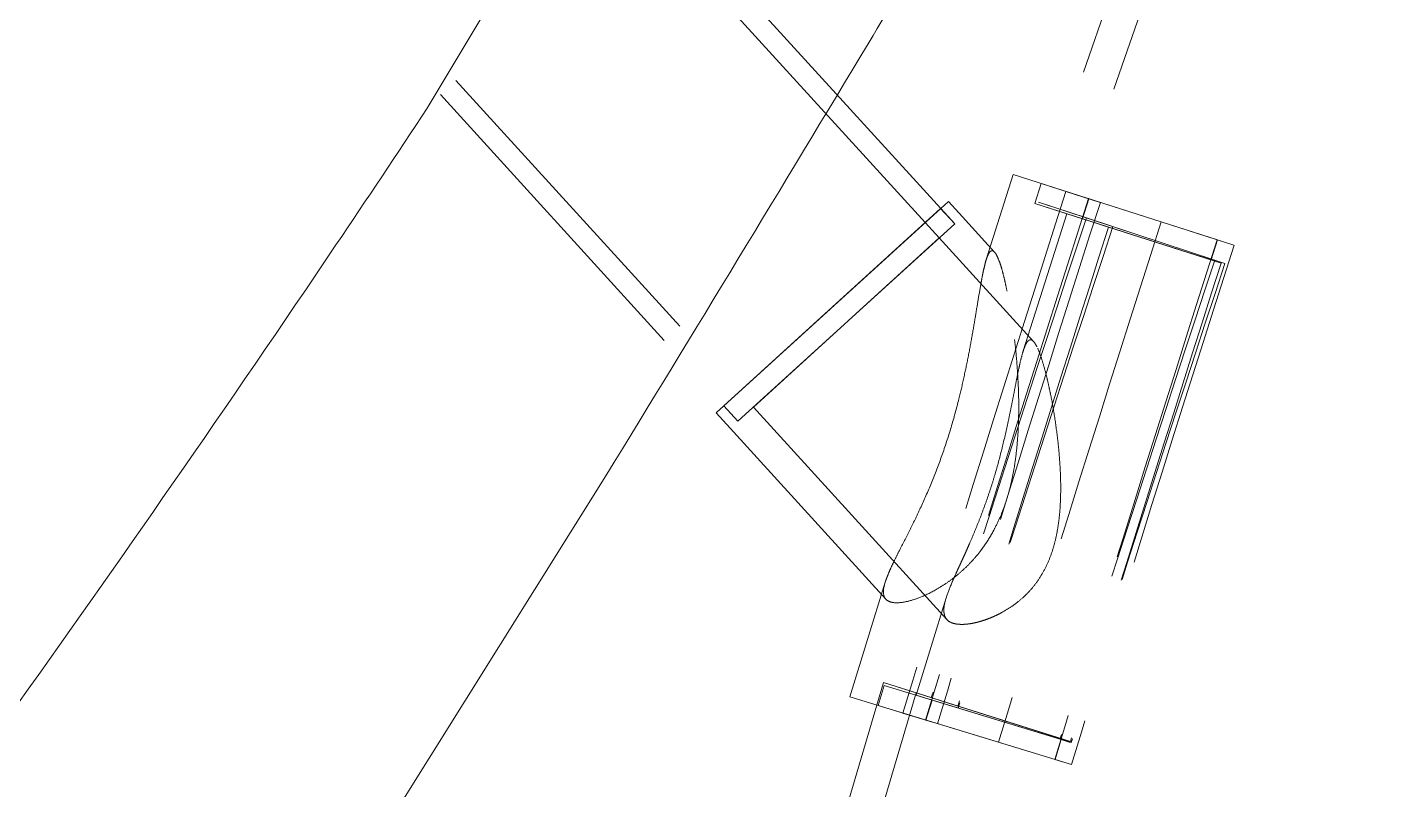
# Model space of a CAD drawing. Header units: metres. Extents: x 1753726 to 1755216, y 5920592 to 5921703.
# Drawn here: x 1755129.01 to 1755141.92, y 5921398.92 to 5921406.21 of the extents above; entities that cross this region are included whole.
import ezdxf

# ---------------------------------------------------------------- set-up
doc = ezdxf.new("R2010")
doc.units = ezdxf.units.M
doc.linetypes.add('HIDDEN2', pattern=[4.7625, 3.175, -1.5875])
for name, color, linetype, lineweight in [('A-DETL-____-MBND', 5, 'HIDDEN2', 9), ('A-FLOR-____-OTLN', 9, 'Continuous', 9), ('A-WALL-____-OTLN', 2, 'Continuous', 9)]:
    doc.layers.add(name, color=color, linetype=linetype, lineweight=lineweight)

# ---------------------------------------------------------------- blocks, each defined once
blk = doc.blocks.new('Main Tunnel - Main Tunnel-3912126-X-ARUP-GL-HERNE_BAY_ALIGNMENT')
at = {"layer": 'A-DETL-____-MBND'}
for p, q in [((704.437, 287.878), (703.98, 288.028)), ((705.662, 287.474), (703.98, 288.028)), ((704.292, 287.926), (704.69, 287.794)), ((704.292, 287.926), (705.76, 287.442)), ((704.69, 287.794), (704.437, 287.878)), ((705.662, 287.474), (705.76, 287.442)), ((702.498, 283.439), (702.956, 283.294)), ((702.498, 283.439), (704.186, 282.904)), ((703.21, 283.213), (702.81, 283.34)), ((704.284, 282.874), (702.81, 283.34)), ((702.956, 283.294), (703.21, 283.213)), ((704.284, 282.874), (704.186, 282.904))]:
    blk.add_line(p, q, dxfattribs=at)
at = {"layer": 'A-DETL-____-MBND', "flags": 128}
for points in [[(734.394, 357.478), (726.857, 343.248), (719.896, 328.729), (713.521, 313.942), (707.742, 298.913), (703.98, 288.028)], [(734.68, 357.319), (727.15, 343.101), (720.194, 328.593), (713.824, 313.819), (708.05, 298.802), (704.292, 287.926)], [(702.498, 283.439), (697.948, 267.993), (694.019, 252.378), (690.718, 236.618), (688.05, 220.738), (686.019, 204.765), (684.628, 188.723), (683.88, 172.638), (683.776, 156.537), (684.316, 140.444), (685.498, 124.385), (686.431, 115.503)], [(702.81, 283.34), (698.264, 267.907), (694.338, 252.304), (691.04, 236.557), (688.374, 220.69), (686.344, 204.73), (684.955, 188.701), (684.207, 172.63), (684.103, 156.541), (684.643, 140.461), (685.824, 124.416), (686.756, 115.541)]]:
    blk.add_lwpolyline(points, dxfattribs=at)
at = {"layer": 'A-DETL-____-MBND'}
for radius in [402.097, 401.83, 400.806, 400.704]:
    blk.add_arc((1086.316, 161.981), radius, 161.75387, 162.44028, dxfattribs=at)
blk = doc.blocks.new('Link Sewer - Link Sewer-3912439-X-ARUP-GL-HERNE_BAY_ALIGNMENT')
at = {"layer": 'A-DETL-____-MBND'}
for p, q in [((693.926, 297.983), (691.856, 296.098)), ((693.926, 297.983), (691.856, 296.098)), ((703.18, 287.819), (693.926, 297.983)), ((692.004, 296.233), (693.778, 297.848)), ((692.004, 296.233), (693.778, 297.848)), ((703.032, 287.685), (693.778, 297.848)), ((692.004, 296.233), (701.257, 286.069)), ((691.856, 296.098), (701.109, 285.934)), ((701.109, 285.934), (703.18, 287.819)), ((701.109, 285.934), (703.18, 287.819)), ((703.032, 287.685), (701.257, 286.069)), ((703.032, 287.685), (701.257, 286.069))]:
    blk.add_line(p, q, dxfattribs=at)
blk = doc.blocks.new('Main Tunnel5 - Main Tunnel-3912456-X-ARUP-GL-HERNE_BAY_ALIGNMENT')
at = {"layer": 'A-DETL-____-MBND'}
for p, q in [((703.739, 288.291), (703.481, 287.48)), ((705.15, 287.839), (703.739, 288.291)), ((704.006, 288.205), (703.945, 288.014)), ((704.006, 288.205), (704.461, 288.06)), ((704.006, 288.205), (705.689, 287.667)), ((703.119, 288.035), (700.901, 286.015)), ((703.119, 288.035), (700.901, 286.015)), ((703.254, 287.887), (703.119, 288.035)), ((704.4, 287.869), (703.945, 288.014)), ((705.628, 287.477), (703.945, 288.014)), ((704.24, 288.13), (704.569, 288.025)), ((704.4, 287.869), (704.461, 288.06)), ((704.456, 288.061), (704.569, 288.025)), ((704.456, 288.061), (704.461, 288.06)), ((700.975, 286.082), (703.045, 287.967)), ((700.975, 286.082), (703.045, 287.967)), ((703.18, 287.819), (703.045, 287.967)), ((703.56, 287.55), (703.254, 287.887)), ((704.25, 287.917), (703.834, 286.606)), ((705.723, 287.446), (704.25, 287.917)), ((703.18, 287.819), (701.109, 285.934)), ((703.18, 287.819), (701.109, 285.934)), ((705.846, 287.617), (705.15, 287.839)), ((703.032, 287.685), (701.257, 286.069)), ((703.032, 287.685), (701.257, 286.069)), ((703.933, 286.695), (703.032, 287.685)), ((705.689, 287.667), (705.628, 287.477)), ((705.686, 287.668), (705.846, 287.617)), ((705.689, 287.667), (705.686, 287.668)), ((700.975, 286.082), (701.109, 285.934)), ((700.901, 286.015), (701.035, 285.867)), ((701.257, 286.069), (703.105, 284.039)), ((701.035, 285.867), (702.522, 284.234)), ((702.516, 284.398), (702.179, 283.3)), ((703.097, 284.246), (702.812, 283.317)), ((702.506, 283.411), (702.447, 283.219)), ((702.506, 283.411), (704.195, 282.894)), ((702.506, 283.411), (702.963, 283.271)), ((702.179, 283.3), (703.596, 282.867)), ((702.812, 283.317), (704.291, 282.864)), ((702.904, 283.079), (702.963, 283.271)), ((704.137, 282.702), (702.447, 283.219)), ((702.904, 283.079), (702.447, 283.219)), ((703.013, 283.046), (702.682, 283.147)), ((703.013, 283.046), (702.899, 283.08)), ((702.904, 283.079), (702.899, 283.08)), ((703.596, 282.867), (704.294, 282.654)), ((704.195, 282.894), (704.137, 282.702)), ((704.294, 282.654), (704.134, 282.703)), ((704.134, 282.703), (704.137, 282.702))]:
    blk.add_line(p, q, dxfattribs=at)
at = {"layer": 'A-DETL-____-MBND', "flags": 128}
for points in [[(704.648, 287.789), (704.598, 287.805), (704.549, 287.821), (704.499, 287.837), (704.449, 287.853), (704.4, 287.869)], [(705.628, 287.477), (705.647, 287.471), (705.666, 287.464), (705.685, 287.458), (705.704, 287.452), (705.723, 287.446)], [(702.963, 283.271), (703.012, 283.256), (703.062, 283.24), (703.112, 283.225), (703.162, 283.21), (703.212, 283.195)], [(704.291, 282.864), (704.272, 282.87), (704.253, 282.876), (704.233, 282.882), (704.214, 282.888), (704.195, 282.894)]]:
    blk.add_lwpolyline(points, dxfattribs=at)
at = {"layer": 'A-DETL-____-MBND'}
for radius, start, end in [(402.324, 162.26903, 163.01265), (402.097, 162.26903, 163.01265), (401.978, 162.26903, 163.01265), (401.832, 162.29763, 162.98405), (401.368, 162.26903, 163.01265), (400.806, 162.26903, 163.01265), (400.638, 162.26903, 163.01265), (400.703, 162.29763, 162.98405)]:
    blk.add_arc((1087.453, 165.603), radius, start, end, dxfattribs=at)
for points, knots in [([(702.522, 284.234), (702.534, 284.221), (702.566, 284.203), (702.64, 284.197), (702.738, 284.213), (702.862, 284.254), (702.985, 284.314), (703.096, 284.383), (703.18, 284.445), (703.265, 284.517), (703.348, 284.6), (703.414, 284.679), (703.463, 284.746), (703.498, 284.799), (703.532, 284.855), (703.573, 284.931), (703.62, 285.03), (703.666, 285.154), (703.704, 285.282), (703.734, 285.41), (703.756, 285.54), (703.772, 285.67), (703.786, 285.842), (703.793, 286.054), (703.787, 286.302), (703.77, 286.542), (703.745, 286.771), (703.715, 286.986), (703.685, 287.15), (703.66, 287.267), (703.641, 287.347), (703.621, 287.418), (703.6, 287.477), (703.583, 287.515), (703.57, 287.538), (703.563, 287.546), (703.56, 287.55)], [-1, -1, -1, -1, -0.957317, -0.914634, -0.871951, -0.829268, -0.780488, -0.756098, -0.731707, -0.707317, -0.682927, -0.658537, -0.646341, -0.634146, -0.621951, -0.609756, -0.585366, -0.560976, -0.536585, -0.512195, -0.487805, -0.463415, -0.439024, -0.390244, -0.341463, -0.292683, -0.243902, -0.195122, -0.146341, -0.121951, -0.097561, -0.073171, -0.04878, -0.02439, -0.012195, 0, 0, 0, 0]), ([(703.56, 287.55), (703.556, 287.554), (703.548, 287.561), (703.536, 287.565), (703.522, 287.561), (703.508, 287.545), (703.494, 287.518), (703.485, 287.494), (703.481, 287.48)], [-1, -1, -1, -1, -0.863636, -0.727273, -0.545455, -0.363636, -0.181818, 0, 0, 0, 0]), ([(703.481, 287.48), (703.476, 287.466), (703.468, 287.435), (703.455, 287.379), (703.442, 287.316), (703.425, 287.224), (703.403, 287.095), (703.375, 286.923), (703.344, 286.74), (703.308, 286.548), (703.267, 286.35), (703.215, 286.125), (703.147, 285.875), (703.059, 285.605), (702.959, 285.344), (702.869, 285.14), (702.797, 284.988), (702.726, 284.845), (702.659, 284.716), (702.603, 284.603), (702.566, 284.526), (702.541, 284.468), (702.526, 284.427), (702.519, 284.407), (702.516, 284.398)], [-1, -1, -1, -1, -0.973214, -0.946429, -0.919643, -0.892857, -0.839286, -0.785714, -0.732143, -0.678571, -0.625, -0.571429, -0.5, -0.428571, -0.357143, -0.285714, -0.25, -0.214286, -0.142857, -0.107143, -0.071429, -0.035714, -0.017857, 0, 0, 0, 0]), ([(703.933, 286.695), (703.929, 286.699), (703.922, 286.706), (703.906, 286.714), (703.888, 286.711), (703.866, 286.688), (703.846, 286.645), (703.827, 286.587), (703.808, 286.514), (703.79, 286.431), (703.771, 286.339), (703.752, 286.24), (703.732, 286.135), (703.71, 286.026), (703.678, 285.876), (703.634, 285.681), (703.581, 285.482), (703.533, 285.324), (703.494, 285.206), (703.452, 285.09), (703.409, 284.977), (703.364, 284.867), (703.327, 284.779), (703.297, 284.711), (703.275, 284.662), (703.253, 284.614), (703.232, 284.568), (703.211, 284.523), (703.185, 284.466), (703.143, 284.372), (703.097, 284.255), (703.073, 284.154), (703.077, 284.084), (703.093, 284.052), (703.105, 284.039)], [0, 0, 0, 0, 0.015152, 0.030303, 0.060606, 0.090909, 0.121212, 0.151515, 0.181818, 0.212121, 0.242424, 0.272727, 0.30303, 0.333333, 0.363636, 0.424242, 0.484848, 0.515152, 0.545455, 0.575758, 0.606061, 0.636364, 0.666667, 0.681818, 0.69697, 0.712121, 0.727273, 0.742424, 0.757576, 0.787879, 0.848485, 0.909091, 0.954545, 1, 1, 1, 1]), ([(703.105, 284.039), (703.12, 284.023), (703.152, 284.004), (703.213, 283.994), (703.257, 283.993), (703.296, 283.996), (703.327, 284), (703.36, 284.006), (703.395, 284.014), (703.431, 284.024), (703.469, 284.036), (703.507, 284.05), (703.547, 284.067), (703.588, 284.085), (703.643, 284.114), (703.713, 284.156), (703.797, 284.218), (703.879, 284.293), (703.954, 284.381), (704.019, 284.48), (704.073, 284.588), (704.116, 284.703), (704.147, 284.821), (704.169, 284.94), (704.183, 285.06), (704.19, 285.179), (704.193, 285.337), (704.187, 285.492), (704.175, 285.643), (704.16, 285.791), (704.135, 285.971), (704.106, 286.14), (704.079, 286.267), (704.056, 286.369), (704.028, 286.472), (703.997, 286.571), (703.97, 286.636), (703.949, 286.675), (703.938, 286.689), (703.933, 286.695)], [0, 0, 0, 0, 0.054795, 0.082192, 0.109589, 0.123288, 0.136986, 0.150685, 0.164384, 0.178082, 0.191781, 0.205479, 0.219178, 0.232877, 0.246575, 0.273973, 0.30137, 0.328767, 0.356164, 0.383562, 0.410959, 0.438356, 0.465753, 0.493151, 0.520548, 0.547945, 0.575342, 0.630137, 0.657534, 0.684932, 0.739726, 0.794521, 0.821918, 0.849315, 0.886986, 0.924658, 0.962329, 0.981164, 1, 1, 1, 1]), ([(702.516, 284.398), (702.503, 284.355), (702.492, 284.29), (702.509, 284.248), (702.522, 284.234)], [-1, -1, -1, -1, -0.444444, 0, 0, 0, 0])]:
    blk.add_open_spline(points, degree=3, knots=knots, dxfattribs=at)
blk = doc.blocks.new('308492-ARUP-STPW-MOD-1600_rvt-1-X-ARUP-GL-HERNE_BAY_ALIGNMENT')
at = {"layer": 'A-WALL-____-OTLN'}
for name in ['Main Tunnel - Main Tunnel-3912126-X-ARUP-GL-HERNE_BAY_ALIGNMENT', 'Link Sewer - Link Sewer-3912439-X-ARUP-GL-HERNE_BAY_ALIGNMENT', 'Main Tunnel5 - Main Tunnel-3912456-X-ARUP-GL-HERNE_BAY_ALIGNMENT']:
    blk.add_blockref(name, (1754434.685, 5921116.511), dxfattribs=at)
blk = doc.blocks.new('308492-ARUP-STRW-MOD-1700_rvt-1-X-ARUP-GL-HERNE_BAY_ALIGNMENT')
at = {"layer": 'A-FLOR-____-OTLN'}
for p, q in [((1755132.828, 5921405.436), (1755135.641, 5921410.15)), ((1755135.641, 5921410.15), (1755132.828, 5921405.436)), ((1755134.534, 5921401.925), (1755132.505, 5921398.681)), ((1755132.505, 5921398.681), (1755134.534, 5921401.925))]:
    blk.add_line(p, q, dxfattribs=at)
for points in [[(1755138.29, 5921408.145), (1755137.877, 5921407.451), (1755137.462, 5921406.759), (1755137.046, 5921406.067)], [(1755137.046, 5921406.067), (1755137.462, 5921406.759), (1755137.877, 5921407.451), (1755138.29, 5921408.145)], [(1755137.046, 5921406.067), (1755136.215, 5921404.683), (1755135.377, 5921403.302), (1755134.534, 5921401.925)], [(1755134.534, 5921401.925), (1755135.377, 5921403.302), (1755136.215, 5921404.683), (1755137.046, 5921406.067)], [(1755131.956, 5921404.13), (1755132.249, 5921404.564), (1755132.539, 5921404.999), (1755132.828, 5921405.436)], [(1755132.828, 5921405.436), (1755132.539, 5921404.999), (1755132.249, 5921404.564), (1755131.956, 5921404.13)], [(1755128.818, 5921399.605), (1755129.884, 5921401.099), (1755130.931, 5921402.608), (1755131.956, 5921404.13)], [(1755131.956, 5921404.13), (1755130.931, 5921402.608), (1755129.884, 5921401.099), (1755128.818, 5921399.605)]]:
    blk.add_open_spline(points, degree=3, dxfattribs=at)

msp = doc.modelspace()

# ---------------------------------------------------------------- block references
for name in ['308492-ARUP-STPW-MOD-1600_rvt-1-X-ARUP-GL-HERNE_BAY_ALIGNMENT', '308492-ARUP-STRW-MOD-1700_rvt-1-X-ARUP-GL-HERNE_BAY_ALIGNMENT']:
    msp.add_blockref(name, (0, 0))

doc.saveas('drawing.dxf')
